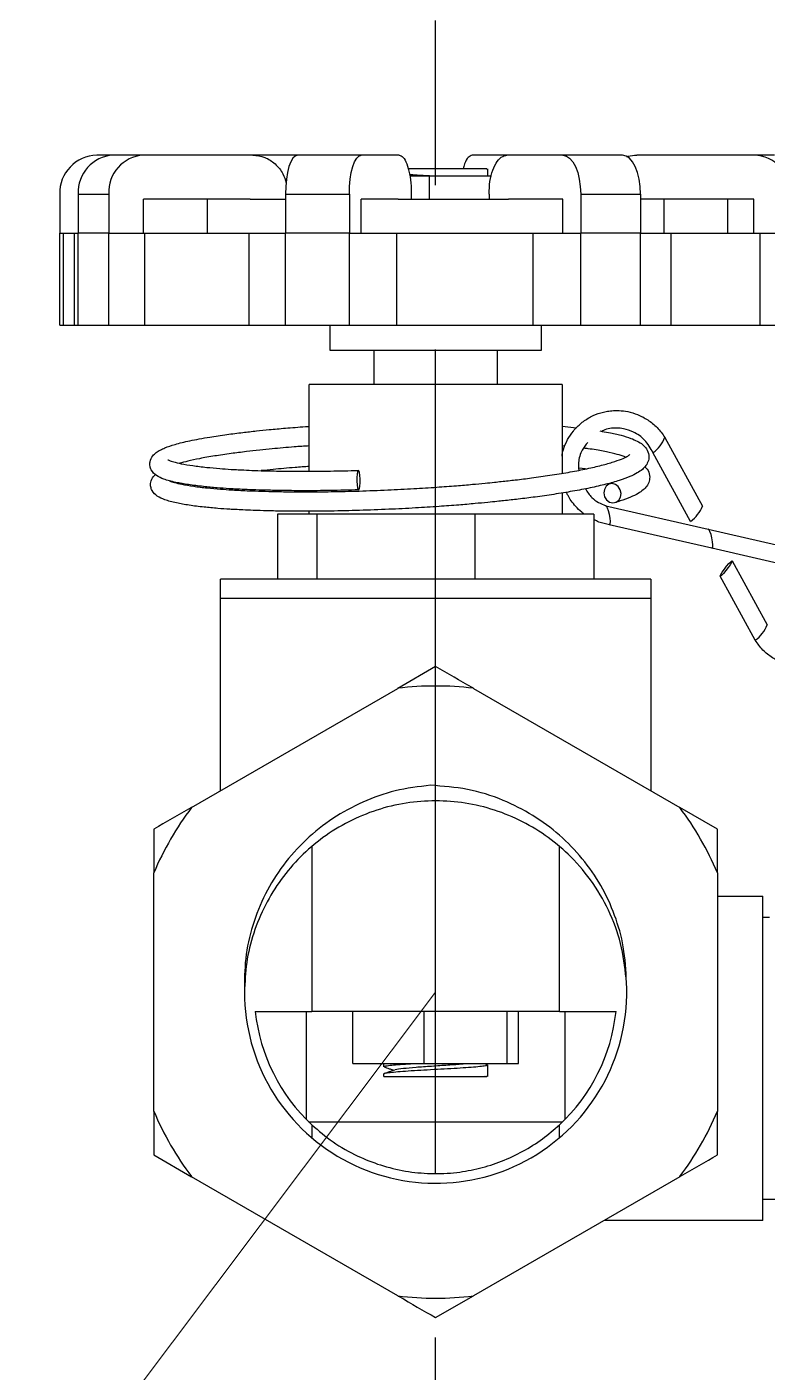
# Model space of a CAD drawing. Header units: millimetres. Extents: x 8981 to 59433, y 5244 to 14154.
# Drawn here: x 16972.4 to 17029.5, y 10704.1 to 10807.8 of the extents above; entities that cross this region are included whole.
import ezdxf

# ---------------------------------------------------------------- set-up
doc = ezdxf.new("R2010")
doc.units = ezdxf.units.MM
doc.linetypes.add('CENTERX2', pattern=[101.6, 63.5, -12.7, 12.7, -12.7])
doc.layers.add('1实线层', color=7, linetype='Continuous', lineweight=30)
doc.layers.add('铁心', color=3, linetype='Continuous', lineweight=0)
doc.layers.add('3中心线层', color=1, linetype='CENTERX2')

# ---------------------------------------------------------------- blocks, each defined once
blk = doc.blocks.new('G$C382E7B68')
at = {"layer": '1实线层', "color": 0, "linetype": 'Continuous', "lineweight": 25}
for p, q in [((-24.91, 64.55), (-26.15, 64.55)), ((-22.55, 64.55), (-24.91, 64.55)), ((-14.1, 64.55), (-22.55, 64.55)), ((-10.67, 64.55), (-14.1, 64.55)), ((-5.74, 64.55), (-10.67, 64.55)), ((-2.82, 64.55), (-5.74, 64.55)), ((5.52, 64.55), (2.82, 64.55)), ((9.82, 64.55), (5.5, 64.55)), ((14.43, 64.55), (9.82, 64.55)), ((24.56, 64.55), (15.53, 64.55)), ((26.15, 64.55), (24.56, 64.55)), ((3.94, 63.5), (-2.15, 63.5)), ((3.94, 63.5), (3.95, 63.46)), ((4, 63.5), (4, 62.95)), ((-2, 62.95), (-0.47, 62.95)), ((-0.47, 61.15), (-0.47, 62.95)), ((-0.47, 62.95), (4.3, 62.95)), ((-29.01, 61.55), (-29.01, 58.55)), ((-27.58, 61.55), (-25.22, 61.55)), ((-27.58, 61.55), (-27.58, 58.55)), ((-25.22, 61.55), (-25.22, 58.55)), ((-11.59, 61.55), (-6.66, 61.55)), ((-11.59, 61.55), (-11.59, 58.55)), ((-6.66, 61.55), (-6.66, 58.55)), ((-1.88, 61.55), (-1.88, 61.15)), ((4.12, 61.55), (4.12, 61.15)), ((11.19, 61.55), (11.19, 58.55)), ((11.19, 61.55), (15.8, 61.55)), ((15.8, 61.55), (15.8, 58.55)), ((-22.55, 58.55), (-22.55, 61.15)), ((-14.32, 61.15), (-22.55, 61.15)), ((-17.6, 58.55), (-17.6, 61.15)), ((-14.32, 61.15), (-11.59, 61.15)), ((-5.74, 58.55), (-5.74, 61.15)), ((-2.9, 61.15), (-5.74, 61.15)), ((-2.9, 61.15), (5.62, 61.15)), ((9.82, 61.15), (5.62, 61.15)), ((9.82, 58.55), (9.82, 61.15)), ((24.56, 61.15), (15.8, 61.15)), ((17.6, 61.15), (17.6, 58.55)), ((22.55, 58.55), (22.55, 61.15)), ((24.56, 58.55), (24.56, 61.15)), ((-29.01, 51.45), (-29.01, 58.55)), ((-29.01, 58.55), (-28.71, 58.55)), ((-28.71, 51.45), (-28.71, 58.55)), ((-28.71, 58.55), (-27.87, 58.55)), ((-27.87, 51.45), (-27.87, 58.55)), ((-27.87, 58.55), (-27.58, 58.55)), ((-25.22, 58.55), (-27.58, 58.55)), ((-27.58, 51.45), (-27.58, 58.55)), ((-25.22, 51.45), (-25.22, 58.55)), ((-25.22, 58.55), (-22.43, 58.55)), ((-22.43, 51.45), (-22.43, 58.55)), ((-22.43, 58.55), (-14.39, 58.55)), ((-14.39, 51.45), (-14.39, 58.55)), ((-14.39, 58.55), (-11.59, 58.55)), ((-6.66, 58.55), (-11.59, 58.55)), ((-11.59, 51.45), (-11.59, 58.55)), ((-6.66, 51.45), (-6.66, 58.55)), ((-6.66, 58.55), (-3, 58.55)), ((-3, 51.45), (-3, 58.55)), ((-3, 58.55), (7.52, 58.55)), ((7.52, 51.45), (7.52, 58.55)), ((7.52, 58.55), (11.19, 58.55)), ((15.8, 58.55), (11.19, 58.55)), ((11.19, 51.45), (11.19, 58.55)), ((15.8, 51.45), (15.8, 58.55)), ((15.8, 58.55), (18.18, 58.55)), ((18.18, 51.45), (18.18, 58.55)), ((18.18, 58.55), (25.03, 58.55)), ((25.03, 51.45), (25.03, 58.55)), ((25.03, 58.55), (27.41, 58.55)), ((-29.01, 51.45), (-28.71, 51.45)), ((-28.71, 51.45), (-27.87, 51.45)), ((-27.87, 51.45), (-27.58, 51.45)), ((-27.58, 51.45), (-25.22, 51.45)), ((-25.22, 51.45), (-22.43, 51.45)), ((-22.43, 51.45), (-14.39, 51.45)), ((-14.39, 51.45), (-11.59, 51.45)), ((-11.59, 51.45), (-6.66, 51.45)), ((-8.15, 49.5), (-8.15, 51.45)), ((-6.66, 51.45), (-3, 51.45)), ((-3, 51.45), (7.52, 51.45)), ((7.52, 51.45), (11.19, 51.45)), ((8.15, 51.45), (8.15, 49.5)), ((11.19, 51.45), (15.8, 51.45)), ((15.8, 51.45), (18.18, 51.45)), ((18.18, 51.45), (25.03, 51.45)), ((25.03, 51.45), (27.41, 51.45)), ((-7.26, 49.5), (-8.15, 49.5)), ((8.15, 49.5), (-7.26, 49.5)), ((-4.75, 46.86), (-4.75, 49.5)), ((4.75, 49.5), (4.75, 46.86)), ((-9.75, 40.18), (-9.75, 46.86)), ((9.36, 46.86), (-9.75, 46.86)), ((9.75, 46.86), (9.36, 46.86)), ((9.75, 46.86), (9.75, 40.01)), ((9.75, 43.64), (10.88, 43.53)), ((17.69, 42.79), (20.58, 37.49)), ((9.97, 42.11), (9.75, 42.13)), ((19.67, 36.3), (16.77, 41.61)), ((11.57, 40.35), (11.04, 40.42)), ((-19.57, 39.23), (-19.69, 39.2)), ((-9.75, 38.59), (-9.75, 38.68)), ((9.75, 38.5), (9.75, 36.86)), ((13.12, 37.52), (21.04, 35.7)), ((-12.2, 36.86), (-12.2, 31.86)), ((-9.17, 36.86), (-12.2, 36.86)), ((-9.75, 36.86), (-9.75, 37.09)), ((-9.17, 36.86), (-9.17, 31.86)), ((3.03, 36.86), (-9.17, 36.86)), ((3.03, 36.86), (3.03, 31.86)), ((12.2, 36.86), (3.03, 36.86)), ((12.2, 36.86), (12.2, 31.86)), ((21.31, 34.23), (13.4, 36.05)), ((21.04, 35.7), (28.95, 33.88)), ((29.22, 32.41), (21.31, 34.23)), ((22.88, 33.27), (25.58, 28.33)), ((-16.6, 30.36), (-16.6, 31.86)), ((15.94, 31.86), (-16.6, 31.86)), ((16.6, 31.86), (15.94, 31.86)), ((16.6, 31.86), (16.6, 30.36)), ((24.66, 27.14), (21.96, 32.08)), ((-16.6, 15.53), (-16.6, 30.36)), ((16.6, 30.36), (-16.6, 30.36)), ((15.94, 30.36), (-16.6, 30.36)), ((16.6, 30.36), (15.94, 30.36)), ((16.6, 30.36), (16.6, 15.53)), ((0, 25.11), (-2.91, 23.43)), ((-18.84, 14.24), (-2.91, 23.43)), ((2.91, 23.43), (18.84, 14.24)), ((21.75, 12.56), (18.84, 14.24)), ((21.75, 9.2), (21.75, 12.56)), ((-9.55, 11.24), (-9.55, -1.5)), ((9.55, -1.5), (9.55, 11.24)), ((-21.75, -9.2), (-21.75, 9.2)), ((21.75, 9.2), (21.75, -9.2)), ((21.75, 7.39), (25.25, 7.39)), ((25.25, -5.11), (25.25, 7.39)), ((25.25, 5.79), (25.75, 5.79)), ((-13.92, -1.5), (-9.55, -1.5)), ((-9.97, -9.83), (-9.97, -1.5)), ((9.55, -1.5), (-9.55, -1.5)), ((-6.39, -5.5), (-6.39, -1.5)), ((-0.89, -5.5), (-0.89, -1.5)), ((5.51, -5.5), (5.51, -1.5)), ((6.39, -5.5), (6.39, -1.5)), ((9.55, -1.5), (13.92, -1.5)), ((9.97, -1.5), (9.97, -9.83)), ((25.25, -17.61), (25.25, -5.11)), ((-6.39, -5.5), (-0.89, -5.5)), ((-4, -5.76), (-4, -5.5)), ((-3.94, -5.79), (-3.98, -5.78)), ((-0.89, -5.5), (5.51, -5.5)), ((3.75, -5.5), (3.97, -5.58)), ((4, -5.6), (4, -6.5)), ((5.51, -5.5), (6.39, -5.5)), ((-4, -6.5), (-4, -6.3)), ((-4, -6.5), (3.94, -6.5)), ((3.81, -6.5), (3.79, -6.51)), ((-21.75, -9.2), (-21.75, -12.56)), ((-9.8, -10), (9.8, -10)), ((-9.55, -10.24), (-9.55, -11.24)), ((9.55, -11.24), (9.55, -10.24)), ((-21.75, -12.56), (-18.84, -14.24)), ((-2.91, -23.43), (-18.84, -14.24)), ((18.84, -14.24), (2.91, -23.43)), ((26.75, -16.01), (25.25, -16.01)), ((25.25, -17.61), (12.99, -17.61)), ((0, -25.11), (2.91, -23.43))]:
    blk.add_line(p, q, dxfattribs=at)
at = {"layer": '1实线层', "color": 0, "linetype": 'Continuous', "lineweight": 25, "flags": 128}
for points in [[(-10.67, 64.55), (-10.85, 64.49), (-11.02, 64.32), (-11.18, 64.04), (-11.32, 63.67), (-11.44, 63.22), (-11.52, 62.7), (-11.57, 62.14), (-11.59, 61.55)], [(-6.66, 61.55), (-6.65, 62.14), (-6.59, 62.7), (-6.51, 63.22), (-6.39, 63.67), (-6.25, 64.04), (-6.09, 64.32), (-5.92, 64.49), (-5.74, 64.55)], [(9.82, 64.55), (10.09, 64.49), (10.34, 64.32), (10.58, 64.04), (10.79, 63.67), (10.96, 63.22), (11.08, 62.7), (11.16, 62.14), (11.19, 61.55)], [(15.8, 61.55), (15.77, 62.14), (15.7, 62.7), (15.57, 63.22), (15.4, 63.67), (15.19, 64.04), (14.96, 64.32), (14.7, 64.49), (14.43, 64.55)], [(-5.92, 38.75), (-5.87, 38.84), (-5.84, 39.03), (-5.82, 39.29), (-5.82, 39.58), (-5.84, 39.86), (-5.88, 40.08), (-5.92, 40.21), (-5.97, 40.23), (-6.02, 40.14), (-6.06, 39.95), (-6.07, 39.69), (-6.07, 39.4), (-6.05, 39.12), (-6.02, 38.9), (-5.97, 38.77), (-5.92, 38.75)], [(13.67, 37.74), (13.92, 37.79), (14.13, 37.94), (14.27, 38.18), (14.31, 38.47), (14.25, 38.75), (14.09, 39), (13.87, 39.16), (13.62, 39.23), (13.36, 39.18), (13.16, 39.02), (13.02, 38.78), (12.98, 38.5), (13.04, 38.21), (13.19, 37.97), (13.42, 37.8), (13.67, 37.74)], [(13.41, 36.05), (13.42, 36.05), (13.47, 36.13), (13.48, 36.31), (13.46, 36.56), (13.41, 36.84), (13.34, 37.12), (13.25, 37.34), (13.17, 37.48), (13.13, 37.52)], [(21.31, 34.23), (21.33, 34.23), (21.38, 34.31), (21.39, 34.49), (21.37, 34.74), (21.32, 35.03), (21.25, 35.3), (21.16, 35.53), (21.08, 35.67), (21.04, 35.7)], [(22.28, 32.62), (22.45, 32.85), (22.63, 33.06), (22.77, 33.2), (22.86, 33.27), (22.88, 33.25), (22.83, 33.14), (22.72, 32.96), (22.57, 32.74), (22.39, 32.51), (22.22, 32.3), (22.07, 32.15), (21.99, 32.08), (21.96, 32.1), (22.01, 32.21), (22.12, 32.39), (22.28, 32.62)]]:
    blk.add_lwpolyline(points, dxfattribs=at)
at = {"layer": '1实线层', "color": 0, "linetype": 'Continuous', "lineweight": 25}
for centre, radius, start, end in [((-26.08, 61.62), 2.93, 91.4612, 181.3902), ((-24.73, 61.71), 2.85, 93.5089, 183.1241), ((-22.38, 61.71), 2.85, 93.5089, 183.1241), ((24.48, 61.62), 2.93, 358.6098, 88.5388), ((15.37, 43.64), 2.47, 304.7032, 339.9755), ((18.23, 38.36), 2.51, 304.9564, 339.7108), ((23.22, 29.2), 2.51, 304.9564, 339.7108), ((0, 0), 23.61, 82.9221, 97.0779), ((0, 0), 23.61, 142.9221, 157.0779), ((0, 0), 23.61, 22.9221, 37.0779), ((0, 0), 14.75, 180, 2.881), ((0, 0), 14, 186.1506, 227.0059), ((0, 0), 14, 312.9941, 353.8494), ((0, 0), 23.61, 202.9221, 217.0779), ((0, 0), 23.61, 322.9221, 337.0779), ((0, 0), 23.61, 262.9221, 277.0779)]:
    blk.add_arc(centre, radius, start, end, dxfattribs=at)
for points, knots in [([(-14.1, 64.55), (-13.79, 64.52), (-13.17, 64.45), (-12.37, 63.92), (-11.78, 63.22), (-11.61, 62.66), (-11.54, 62.43)], [0, 0, 0, 0, 0.2697808, 0.5395848, 0.8084769, 1, 1, 1, 1]), ([(-2.82, 64.55), (-2.71, 64.52), (-2.5, 64.45), (-2.22, 63.92), (-2, 63.14), (-1.9, 62.3), (-1.88, 61.76), (-1.88, 61.55)], [0, 0, 0, 0, 0.218148, 0.436315, 0.653744, 0.868502, 1, 1, 1, 1]), ([(2.82, 64.55), (2.71, 64.51), (2.5, 64.44), (2.26, 64.03), (2.16, 63.63), (2.12, 63.5)], [0, 0, 0, 0, 0.401686, 0.803406, 1, 1, 1, 1]), ([(4.12, 61.55), (4.13, 61.88), (4.16, 62.55), (4.4, 63.44), (4.74, 64.12), (5.13, 64.49), (5.39, 64.53), (5.5, 64.55)], [0, 0, 0, 0, 0.210801, 0.42154, 0.633997, 0.849608, 1, 1, 1, 1]), ([(14.75, 64.42), (14.78, 64.44), (15.02, 64.55), (15.29, 64.55), (15.53, 64.55)], [0, 0, 0, 0, 0.144662, 1, 1, 1, 1]), ([(-2.01, 63.07), (-1.91, 63.07), (-1.47, 63.03), (-0.72, 62.99), (-0.12, 62.96), (0.06, 62.95)], [0, 0, 0, 0, 0.17232, 0.751876, 1, 1, 1, 1]), ([(9.75, 41.34), (9.78, 41.51), (9.86, 41.96), (10.16, 42.61), (10.62, 43.31), (11.22, 43.91), (11.94, 44.39), (12.6, 44.66), (13.16, 44.79), (13.63, 44.86), (14.19, 44.87), (14.86, 44.79), (15.62, 44.56), (16.39, 44.15), (17.13, 43.57), (17.5, 43.05), (17.69, 42.79)], [0, 0, 0, 0, 0.049225, 0.129833, 0.206502, 0.288473, 0.373283, 0.455747, 0.495448, 0.538104, 0.592404, 0.658181, 0.734301, 0.818713, 0.90846, 1, 1, 1, 1]), ([(-5.93, 38.74), (-6.68, 38.72), (-8.1, 38.68), (-10.03, 38.67), (-11.67, 38.68), (-13.01, 38.71), (-14.07, 38.74), (-14.88, 38.77), (-15.47, 38.8), (-16.12, 38.84), (-16.95, 38.9), (-18.02, 39), (-19.11, 39.14), (-20.14, 39.32), (-20.96, 39.54), (-21.52, 39.8), (-21.9, 40.14), (-22.06, 40.56), (-22.06, 40.98), (-21.84, 41.38), (-21.57, 41.62), (-21.25, 41.82), (-20.8, 42.03), (-20.11, 42.26), (-18.98, 42.54), (-17.61, 42.79), (-16.2, 43), (-14.97, 43.16), (-13.87, 43.28), (-12.78, 43.39), (-11.52, 43.51), (-10.49, 43.59), (-9.85, 43.63), (-9.75, 43.64)], [0, 0, 0, 0, 0.046958, 0.089388, 0.126841, 0.159043, 0.185859, 0.207249, 0.223228, 0.234927, 0.262536, 0.297507, 0.340152, 0.384193, 0.435913, 0.479337, 0.5169, 0.532285, 0.550129, 0.57718, 0.602076, 0.626401, 0.650807, 0.696036, 0.74645, 0.801843, 0.842412, 0.876506, 0.904198, 0.928688, 0.958271, 0.993494, 1, 1, 1, 1]), ([(12.66, 43.28), (12.9, 43.24), (13.52, 43.15), (14.32, 42.96), (15.02, 42.74), (15.57, 42.5), (15.95, 42.27), (16.29, 41.92), (16.48, 41.46), (16.44, 40.98), (16.23, 40.59), (15.94, 40.29), (15.55, 40.02), (14.98, 39.75), (14.19, 39.46), (13.16, 39.17), (11.95, 38.89), (10.6, 38.63), (9.18, 38.4), (7.76, 38.19), (6.46, 38.03), (5.46, 37.92), (4.67, 37.84), (3.94, 37.76), (2.96, 37.67), (1.71, 37.56), (0.18, 37.45), (-1.63, 37.33), (-3.68, 37.23), (-5.12, 37.18), (-5.87, 37.15)], [0, 0, 0, 0, 0.027589, 0.073589, 0.11768, 0.151726, 0.187208, 0.215237, 0.247812, 0.274247, 0.301029, 0.329748, 0.36337, 0.403389, 0.449729, 0.497601, 0.544649, 0.590619, 0.635291, 0.676138, 0.710923, 0.73975, 0.752623, 0.770326, 0.794026, 0.823738, 0.859421, 0.900926, 0.947951, 1, 1, 1, 1]), ([(16.77, 41.61), (16.58, 41.95), (16.21, 42.61), (15.35, 43.2), (14.59, 43.46), (13.8, 43.53), (13.21, 43.46), (12.86, 43.28), (12.82, 43.26)], [0, 0, 0, 0, 0.245327, 0.464552, 0.634149, 0.746091, 0.969736, 1, 1, 1, 1]), ([(-9.75, 42.13), (-10.14, 42.11), (-11.14, 42.04), (-12.4, 41.92), (-13.62, 41.8), (-14.69, 41.68), (-15.87, 41.53), (-17.1, 41.35), (-18.22, 41.15), (-19.12, 40.96), (-19.55, 40.84), (-19.75, 40.79)], [0, 0, 0, 0, 0.085019, 0.217285, 0.296979, 0.384926, 0.493831, 0.623913, 0.761332, 0.889727, 1, 1, 1, 1]), ([(11.73, 42.4), (11.58, 42.21), (11.21, 41.77), (11, 40.98), (11.03, 40.44), (11.04, 40.25)], [0, 0, 0, 0, 0.316999, 0.748256, 1, 1, 1, 1]), ([(14.65, 41.26), (14.59, 41.29), (14.38, 41.37), (13.84, 41.53), (12.94, 41.73), (12.11, 41.87), (11.53, 41.94), (11.41, 41.95)], [0, 0, 0, 0, 0.104602, 0.362423, 0.633584, 0.924045, 1, 1, 1, 1]), ([(-20.66, 41.06), (-20.66, 41.06), (-20.68, 41.09), (-20.55, 40.99), (-20.23, 40.9), (-19.64, 40.75), (-18.78, 40.61), (-17.76, 40.48), (-16.75, 40.39), (-15.96, 40.33), (-15.32, 40.3), (-14.73, 40.27), (-13.93, 40.23), (-12.88, 40.2), (-11.56, 40.18), (-9.96, 40.17), (-8.07, 40.19), (-6.69, 40.22), (-5.96, 40.24)], [0, 0, 0, 0, 0.00156, 0.06362, 0.134788, 0.215983, 0.306576, 0.392686, 0.463255, 0.51861, 0.542886, 0.576581, 0.621023, 0.676244, 0.742162, 0.818509, 0.904747, 1, 1, 1, 1]), ([(-9.75, 40.54), (-10.12, 40.52), (-11.09, 40.45), (-12.32, 40.34), (-13.16, 40.25), (-13.46, 40.22)], [0, 0, 0, 0, 0.280534, 0.740268, 1, 1, 1, 1]), ([(-5.9, 38.65), (-5.17, 38.68), (-3.77, 38.72), (-1.75, 38.83), (0.01, 38.94), (1.52, 39.05), (2.76, 39.16), (3.74, 39.25), (4.48, 39.32), (5.26, 39.41), (6.23, 39.51), (7.49, 39.67), (8.87, 39.87), (10.25, 40.09), (11.55, 40.34), (12.7, 40.6), (13.64, 40.86), (14.34, 41.11), (14.77, 41.31), (14.95, 41.43), (15, 41.48), (14.99, 41.47), (14.99, 41.47)], [0, 0, 0, 0, 0.074391, 0.141748, 0.201385, 0.25288, 0.296022, 0.330744, 0.357071, 0.37597, 0.416904, 0.466571, 0.52499, 0.589467, 0.655759, 0.723485, 0.792208, 0.858967, 0.916563, 0.964713, 0.992561, 1, 1, 1, 1]), ([(16.14, 40.52), (16.2, 40.46), (16.38, 40.29), (16.54, 39.87), (16.5, 39.39), (16.29, 39), (16, 38.71), (15.61, 38.44), (15.03, 38.16), (14.44, 37.94), (13.99, 37.81), (13.87, 37.77)], [0, 0, 0, 0, 0.064455, 0.185571, 0.283862, 0.383439, 0.49022, 0.61523, 0.764023, 0.936322, 1, 1, 1, 1]), ([(-5.87, 37.15), (-6.62, 37.13), (-8.04, 37.1), (-9.97, 37.08), (-11.61, 37.09), (-12.95, 37.12), (-14.01, 37.15), (-14.82, 37.19), (-15.41, 37.22), (-16.06, 37.25), (-16.89, 37.31), (-17.97, 37.41), (-19.05, 37.55), (-20.08, 37.73), (-20.9, 37.96), (-21.46, 38.21), (-21.84, 38.55), (-22, 38.98), (-22, 39.39), (-21.82, 39.74), (-21.66, 39.88), (-21.61, 39.93)], [0, 0, 0, 0, 0.079315, 0.150981, 0.21424, 0.268631, 0.313925, 0.350054, 0.377044, 0.396803, 0.443436, 0.502505, 0.574534, 0.648922, 0.736278, 0.809624, 0.873069, 0.899056, 0.929195, 0.974886, 1, 1, 1, 1]), ([(-20.57, 39.46), (-20.55, 39.45), (-20.5, 39.42), (-20.17, 39.3), (-19.59, 39.16), (-18.72, 39.02), (-17.7, 38.89), (-16.69, 38.8), (-15.9, 38.75), (-15.27, 38.71), (-14.67, 38.68), (-13.87, 38.65), (-12.82, 38.62), (-11.5, 38.59), (-9.9, 38.58), (-8.01, 38.6), (-6.63, 38.63), (-5.9, 38.65)], [0, 0, 0, 0, 0.046615, 0.119076, 0.201745, 0.293983, 0.381657, 0.453508, 0.509868, 0.534585, 0.568892, 0.614141, 0.670364, 0.73748, 0.815213, 0.903018, 1, 1, 1, 1]), ([(11.5, 36.86), (11.42, 36.91), (11.17, 37.08), (10.82, 37.43), (10.47, 37.87), (10.23, 38.24), (10.14, 38.47), (10.1, 38.55)], [0, 0, 0, 0, 0.118464, 0.414949, 0.667546, 0.876974, 1, 1, 1, 1]), ([(11.55, 38.82), (11.7, 38.58), (11.97, 38.16), (12.55, 37.75), (12.94, 37.6), (13.13, 37.52)], [0, 0, 0, 0, 0.39706, 0.699497, 1, 1, 1, 1]), ([(13.41, 36.05), (13.13, 36.1), (12.71, 36.18), (12.33, 36.38), (12.2, 36.44)], [0, 0, 0, 0, 0.646415, 1, 1, 1, 1]), ([(31.75, 26.7), (31.74, 26.69), (31.57, 26.43), (31.12, 26.03), (30.41, 25.54), (29.74, 25.27), (29.19, 25.14), (28.72, 25.08), (28.16, 25.06), (27.48, 25.15), (26.73, 25.37), (25.96, 25.78), (25.22, 26.36), (24.85, 26.88), (24.66, 27.14)], [0, 0, 0, 0, 0.006852, 0.109448, 0.215597, 0.31881, 0.368499, 0.421888, 0.48985, 0.572177, 0.667449, 0.7731, 0.885428, 1, 1, 1, 1]), ([(2.91, 23.43), (2.89, 23.44), (1.9, 24.02), (0.94, 24.57), (0, 25.11)], [0, 0, 0, 0, 0.017, 1, 1, 1, 1]), ([(-0.4, 15.95), (-1.32, 15.84), (-3.1, 15.62), (-5.64, 14.72), (-7.97, 13.45), (-10.04, 11.8), (-11.81, 9.84), (-13.2, 7.6), (-14.18, 5.17), (-14.75, 2.61), (-14.75, 0.87), (-14.75, 0)], [0, 0, 0, 0, 0.115936, 0.227058, 0.33818, 0.449327, 0.560449, 0.670559, 0.780669, 0.890334, 1, 1, 1, 1]), ([(14.73, 0.74), (14.68, 1.66), (14.59, 3.42), (13.87, 5.94), (12.81, 8.25), (11.36, 10.33), (9.59, 12.16), (7.53, 13.68), (5.14, 14.9), (2.47, 15.74), (0.56, 15.88), (-0.4, 15.95)], [0, 0, 0, 0, 0.115948, 0.2224, 0.328851, 0.435266, 0.541707, 0.649588, 0.757469, 0.878729, 1, 1, 1, 1]), ([(14.73, 0.74), (14.64, 1.64), (14.45, 3.44), (13.55, 6.03), (12.22, 8.41), (10.57, 10.39), (8.72, 11.97), (6.73, 13.19), (4.57, 14.09), (2.3, 14.63), (0, 14.81), (-2.3, 14.63), (-4.57, 14.09), (-6.73, 13.19), (-8.72, 11.97), (-10.47, 10.47), (-11.97, 8.72), (-13.19, 6.73), (-14.09, 4.57), (-14.65, 2.3), (-14.72, 0.76), (-14.75, 0)], [0, 0, 0, 0, 0.059137, 0.119146, 0.179012, 0.237732, 0.287919, 0.33905, 0.390503, 0.441634, 0.491821, 0.542009, 0.593139, 0.644593, 0.695723, 0.745911, 0.796098, 0.847229, 0.898682, 0.949813, 1, 1, 1, 1]), ([(-18.84, 14.24), (-18.86, 14.23), (-19.85, 13.66), (-20.81, 13.1), (-21.75, 12.56)], [0, 0, 0, 0, 0.017, 1, 1, 1, 1]), ([(-21.75, 12.56), (-21.75, 12.15), (-21.75, 11.05), (-21.75, 9.91), (-21.75, 9.2)], [0, 0, 0, 0, 0.3705087, 1, 1, 1, 1]), ([(-3.97, -5.76), (-3.97, -5.75), (-3.98, -5.72), (-3.68, -5.66), (-3.12, -5.61), (-2.4, -5.55), (-1.82, -5.52), (-1.55, -5.5)], [0, 0, 0, 0, 0.1401, 0.366313, 0.588642, 0.81097, 1, 1, 1, 1]), ([(-3.97, -6.3), (-3.97, -6.29), (-3.98, -6.26), (-3.68, -6.21), (-3.12, -6.15), (-2.35, -6.09), (-1.42, -6.03), (-0.39, -5.97), (0.67, -5.92), (1.68, -5.86), (2.57, -5.8), (3.3, -5.74), (3.78, -5.68), (4.01, -5.64), (3.98, -5.61), (3.97, -5.6)], [0, 0, 0, 0, 0.052208, 0.136506, 0.219357, 0.302208, 0.386506, 0.469357, 0.552208, 0.636506, 0.719357, 0.802208, 0.886506, 0.969357, 1, 1, 1, 1]), ([(-3.29, -6.03), (-3.38, -6), (-3.6, -5.92), (-3.83, -5.84), (-3.96, -5.79)], [0, 0, 0, 0, 0.415234, 1, 1, 1, 1]), ([(-3.94, -6.27), (-3.81, -6.22), (-3.55, -6.13), (-3.29, -6.03), (-3.16, -5.99)], [0, 0, 0, 0, 0.500772, 1, 1, 1, 1]), ([(-3.12, -5.99), (-3.11, -5.98), (-3.08, -5.94), (-2.53, -5.88), (-1.56, -5.79), (-0.31, -5.7), (0.95, -5.62), (1.9, -5.55), (2.23, -5.51), (2.32, -5.5)], [0, 0, 0, 0, 0.041606, 0.221415, 0.401223, 0.581032, 0.76084, 0.940649, 1, 1, 1, 1]), ([(3.94, -6.5), (3.96, -6.49), (4, -6.48), (3.98, -6.47), (3.97, -6.46)], [0, 0, 0, 0, 0.455533, 1, 1, 1, 1]), ([(21.75, -12.56), (21.75, -12.15), (21.75, -11.05), (21.75, -9.91), (21.75, -9.2)], [0, 0, 0, 0, 0.370509, 1, 1, 1, 1]), ([(-9.55, -10.24), (-9.02, -10.69), (-7.95, -11.61), (-6.15, -12.63), (-4.26, -13.38), (-2.36, -13.85), (-0.37, -14.04), (1.57, -13.96), (3.41, -13.62), (5.13, -13.07), (6.76, -12.3), (8.26, -11.36), (9.12, -10.61), (9.55, -10.24)], [0, 0, 0, 0, 0.10534, 0.213197, 0.30209, 0.393411, 0.482402, 0.57452, 0.655828, 0.739241, 0.826051, 0.914639, 1, 1, 1, 1]), ([(18.84, -14.24), (18.86, -14.23), (19.85, -13.66), (20.81, -13.1), (21.75, -12.56)], [0, 0, 0, 0, 0.017, 1, 1, 1, 1]), ([(-2.91, -23.43), (-2.89, -23.44), (-1.9, -24.02), (-0.94, -24.57), (0, -25.11)], [0, 0, 0, 0, 0.017, 1, 1, 1, 1])]:
    blk.add_open_spline(points, degree=3, knots=knots, dxfattribs=at)

msp = doc.modelspace()

# ---------------------------------------------------------------- linework, layer by layer
at = {"layer": '3中心线层'}
msp.add_line((17003.964, 10617.838), (17003.964, 12432.838), dxfattribs=at)
at = {"layer": '铁心'}
msp.add_line((17003.964, 10733.384), (16703.67, 10334.348), dxfattribs=at)

# ---------------------------------------------------------------- block references
at = {"layer": '1实线层'}
msp.add_blockref('G$C382E7B68', (17003.964, 10733.384), dxfattribs=at)

doc.saveas('drawing.dxf')
